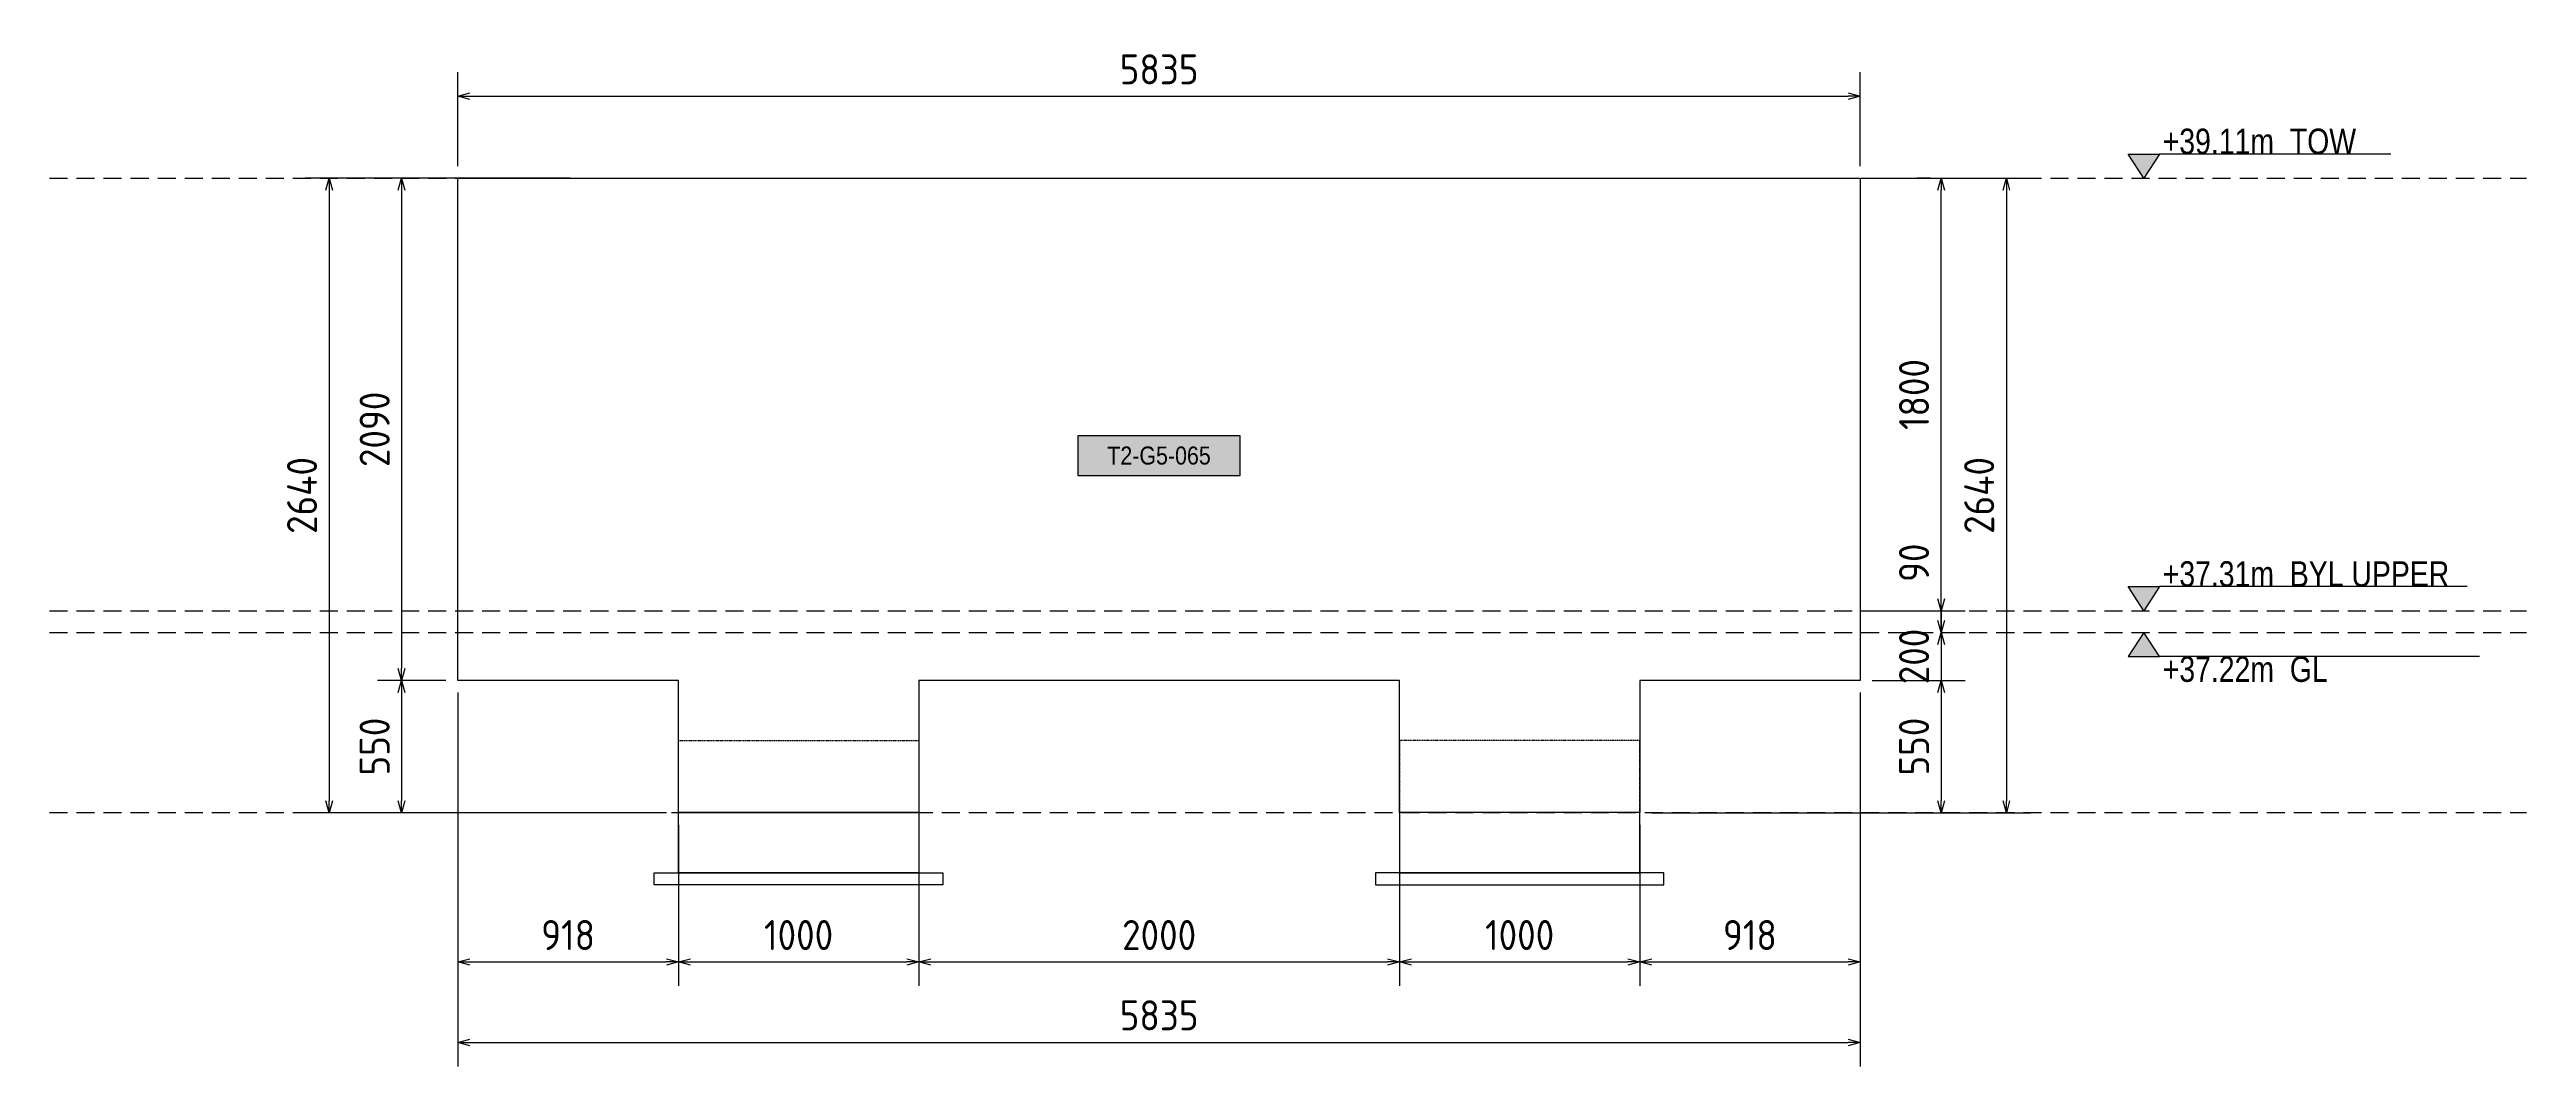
# Model space of a CAD drawing. Header units: centimetres. Extents: x -6122352 to 4157695, y -1694241 to 1947892.
# Drawn here: x 3577937 to 3588243, y 728787 to 733018 of the extents above; entities that cross this region are included whole.
import ezdxf
from ezdxf.enums import TextEntityAlignment as Align

# ---------------------------------------------------------------- set-up
doc = ezdxf.new("R2010")
doc.units = ezdxf.units.CM
doc.header["$MEASUREMENT"] = 0
doc.header["$PDMODE"] = 66
doc.header["$PDSIZE"] = 100
doc.linetypes.add('23585-XR-AR-END-SETTING OUT PLAN$0$HIDDEN', pattern=[0.375, 0.25, -0.125])
doc.linetypes.add('DASHED2', pattern=[0.375, 0.25, -0.125])
for name, color, linetype in [('00-MI-DIM', 7, 'Continuous'), ('@MI-TYPE-01', 30, 'Continuous'), ('@MI-TYPE-02', 6, 'Continuous'), ('JML-Dimension', 1, 'Continuous'), ('PANEL-TAGS', 7, 'Continuous'), ('SECTION', 130, 'Continuous')]:
    doc.layers.add(name, color=color, linetype=linetype)
doc.styles.add('PANELTAG_STYLE', font='arial.ttf')
doc.styles.add('Schueco-BEMSTIL', font='isocpeur.ttf', dxfattribs={"width": 0.9})
doc.styles.add('txt-Pisa-std', font='arial.ttf', dxfattribs={"width": 0.8})
doc.dimstyles.new('MI- JWC-TXT-2.5 MM', dxfattribs={"dimscale": 1.5, "dimtxt": 2.5, "dimasz": 1, "dimexe": 2, "dimexo": 1, "dimgap": 1, "dimtad": 1, "dimdec": 0, "dimdsep": 46, "dimtxsty": 'Schueco-BEMSTIL', "dimblk": 'OPEN30', "dimcen": 0, "dimdle": 2, "dimclrd": 140, "dimclre": 8, "dimclrt": 40, "dimadec": 0, "dimazin": 2, "dimtfac": 1, "dimtdec": 0, "dimtix": 1, "dimtmove": 2, "dimatfit": 3, "dimldrblk": 'OPEN', "dimfxl": 2, "dimlwd": -1, "dimlwe": -1, "dimarcsym": 0})

# ---------------------------------------------------------------- blocks, each defined once
blk = doc.blocks.new('*U1107')
at = {"layer": 'JML-Dimension'}
h = blk.add_hatch(color=10, dxfattribs=at)
h.dxf.hatch_style = 1
h.paths.add_polyline_path([(0, 0), (-1.54, 2.37), (1.54, 2.37)])
blk.add_line((33.03, 2.37), (1.54, 2.37), dxfattribs=at)
blk.add_lwpolyline([(0, 0), (-1.54, 2.37), (1.54, 2.37), (0, 0)], dxfattribs=at)
at = {"color": 5, "style": 'txt-Pisa-std', "width": 0.8}
blk.add_attdef('+0.0', text='', height=2.5, dxfattribs=at).set_placement((1.87, 2.37), align=Align.BOTTOM_LEFT)
blk = doc.blocks.new('*U1108')
at = {"layer": 'JML-Dimension'}
h = blk.add_hatch(color=10, dxfattribs=at)
h.dxf.hatch_style = 1
h.paths.add_polyline_path([(0, 0), (-1.54, 2.37), (1.54, 2.37)])
blk.add_line((31.81, 2.37), (1.54, 2.37), dxfattribs=at)
blk.add_lwpolyline([(0, 0), (-1.54, 2.37), (1.54, 2.37), (0, 0)], dxfattribs=at)
at = {"color": 5, "style": 'txt-Pisa-std', "width": 0.8}
blk.add_attdef('+0.0', text='', height=2.5, dxfattribs=at).set_placement((1.87, 2.37), align=Align.BOTTOM_LEFT)
blk = doc.blocks.new('*U1106')
at = {"layer": 'JML-Dimension'}
h = blk.add_hatch(color=10, dxfattribs=at)
h.dxf.hatch_style = 1
h.paths.add_polyline_path([(0, 0), (-1.54, 2.37), (1.54, 2.37)])
blk.add_line((24.31, 2.37), (1.54, 2.37), dxfattribs=at)
blk.add_lwpolyline([(0, 0), (-1.54, 2.37), (1.54, 2.37), (0, 0)], dxfattribs=at)
at = {"color": 5, "style": 'txt-Pisa-std', "width": 0.8}
blk.add_attdef('+0.0', text='', height=2.5, dxfattribs=at).set_placement((1.87, 2.37), align=Align.BOTTOM_LEFT)
blk = doc.blocks.new('_Open30')
at = {"color": 0, "linetype": 'ByBlock', "lineweight": -2}
for p, q in [((-1, 0.27), (0, 0)), ((0, 0), (-1, -0.27)), ((0, 0), (-1, 0))]:
    blk.add_line(p, q, dxfattribs=at)
blk = doc.blocks.new('*D2623')
at = {"layer": '00-MI-DIM', "color": 8, "transparency": 16777216}
for p, q in [((3579636, 732533), (3579636, 732924)), ((3585471, 732533), (3585471, 732924))]:
    blk.add_line(p, q, dxfattribs=at)
at = {"layer": '00-MI-DIM', "color": 140, "transparency": 16777216}
blk.add_line((3579686, 732824), (3585421, 732824), dxfattribs=at)
at = {"layer": 'Defpoints', "color": 0, "transparency": 16777216}
for p in [(3585471, 732824), (3579636, 732483), (3585471, 732483)]:
    blk.add_point(p, dxfattribs=at)
at = {"layer": '00-MI-DIM', "color": 140, "transparency": 16777216, "xscale": 50, "yscale": 50, "zscale": 50, "rotation": 180}
blk.add_blockref('_Open30', (3579636, 732824), dxfattribs=at)
at = {"layer": '00-MI-DIM', "color": 140, "transparency": 16777216, "xscale": 50, "yscale": 50, "zscale": 50}
blk.add_blockref('_Open30', (3585471, 732824), dxfattribs=at)
at = {"layer": '00-MI-DIM', "color": 40, "transparency": 16777216, "insert": (3582554, 732936), "char_height": 125, "attachment_point": 5, "style": 'Schueco-BEMSTIL'}
blk.add_mtext('5835', dxfattribs=at)
blk = doc.blocks.new('_Open')
at = {"color": 0, "linetype": 'ByBlock', "lineweight": -2}
for p, q in [((-1, 0.2), (0, 0)), ((-1, -0.2), (0, 0)), ((0, 0), (-1, 0))]:
    blk.add_line(p, q, dxfattribs=at)
blk = doc.blocks.new('*D2624')
at = {"layer": '00-MI-DIM', "color": 140, "transparency": 16777216}
for p, q in [((3585808, 730733), (3585808, 730783)), ((3585808, 730683), (3585808, 730593)), ((3585808, 730543), (3585808, 730493))]:
    blk.add_line(p, q, dxfattribs=at)
at = {"layer": '00-MI-DIM', "color": 8, "transparency": 16777216}
for p, q in [((3585521, 730683), (3585908, 730683)), ((3585858, 730593), (3585908, 730593))]:
    blk.add_line(p, q, dxfattribs=at)
at = {"layer": 'Defpoints', "color": 0, "transparency": 16777216}
for p in [(3585471, 730683), (3585808, 730593), (3585808, 730593)]:
    blk.add_point(p, dxfattribs=at)
at = {"layer": '00-MI-DIM', "color": 140, "transparency": 16777216, "xscale": 50, "yscale": 50, "zscale": 50}
for p, rotation in [((3585808, 730683), 270), ((3585808, 730593), 90)]:
    blk.add_blockref('_Open30', p, dxfattribs=dict(at, rotation=rotation))
at = {"layer": '00-MI-DIM', "color": 40, "transparency": 16777216, "insert": (3585695, 730883), "char_height": 125, "attachment_point": 5, "rotation": 90, "style": 'Schueco-BEMSTIL'}
blk.add_mtext('90', dxfattribs=at)
blk = doc.blocks.new('*D2625')
at = {"layer": '00-MI-DIM', "color": 140, "transparency": 16777216}
for p, q in [((3585808, 730643), (3585808, 730693)), ((3585808, 730593), (3585808, 730393)), ((3585808, 730343), (3585808, 730293))]:
    blk.add_line(p, q, dxfattribs=at)
at = {"layer": '00-MI-DIM', "color": 8, "transparency": 16777216}
for p, q in [((3585858, 730593), (3585908, 730593)), ((3585521, 730393), (3585908, 730393))]:
    blk.add_line(p, q, dxfattribs=at)
at = {"layer": 'Defpoints', "color": 0, "transparency": 16777216}
for p in [(3585808, 730593), (3585471, 730393), (3585808, 730393)]:
    blk.add_point(p, dxfattribs=at)
at = {"layer": '00-MI-DIM', "color": 140, "transparency": 16777216, "xscale": 50, "yscale": 50, "zscale": 50}
for p, rotation in [((3585808, 730593), 270), ((3585808, 730393), 90)]:
    blk.add_blockref('_Open30', p, dxfattribs=dict(at, rotation=rotation))
at = {"layer": '00-MI-DIM', "color": 40, "transparency": 16777216, "insert": (3585695, 730493), "char_height": 125, "attachment_point": 5, "rotation": 90, "style": 'Schueco-BEMSTIL'}
blk.add_mtext('200', dxfattribs=at)
blk = doc.blocks.new('*D2626')
at = {"layer": '00-MI-DIM', "color": 8, "transparency": 16777216}
for p, q in [((3585521, 730393), (3585908, 730393)), ((3585610, 729843), (3585908, 729843))]:
    blk.add_line(p, q, dxfattribs=at)
at = {"layer": '00-MI-DIM', "color": 140, "transparency": 16777216}
blk.add_line((3585808, 730343), (3585808, 729893), dxfattribs=at)
at = {"layer": 'Defpoints', "color": 0, "transparency": 16777216}
for p in [(3585471, 730393), (3585560, 729843), (3585808, 729843)]:
    blk.add_point(p, dxfattribs=at)
at = {"layer": '00-MI-DIM', "color": 140, "transparency": 16777216, "xscale": 50, "yscale": 50, "zscale": 50}
for p, rotation in [((3585808, 730393), 90), ((3585808, 729843), 270)]:
    blk.add_blockref('_Open30', p, dxfattribs=dict(at, rotation=rotation))
at = {"layer": '00-MI-DIM', "color": 40, "transparency": 16777216, "insert": (3585695, 730118), "char_height": 125, "attachment_point": 5, "rotation": 90, "style": 'Schueco-BEMSTIL'}
blk.add_mtext('550', dxfattribs=at)
blk = doc.blocks.new('*D2627')
at = {"layer": '00-MI-DIM', "color": 8, "transparency": 16777216}
for p, q in [((3579636, 730343), (3579636, 729122)), ((3580554, 729793), (3580554, 729122))]:
    blk.add_line(p, q, dxfattribs=at)
at = {"layer": '00-MI-DIM', "color": 140, "transparency": 16777216}
blk.add_line((3579686, 729222), (3580504, 729222), dxfattribs=at)
at = {"layer": 'Defpoints', "color": 0, "transparency": 16777216}
for p in [(3579636, 730393), (3580554, 729843), (3580554, 729222)]:
    blk.add_point(p, dxfattribs=at)
at = {"layer": '00-MI-DIM', "color": 140, "transparency": 16777216, "xscale": 50, "yscale": 50, "zscale": 50, "rotation": 180}
blk.add_blockref('_Open30', (3579636, 729222), dxfattribs=at)
at = {"layer": '00-MI-DIM', "color": 140, "transparency": 16777216, "xscale": 50, "yscale": 50, "zscale": 50}
blk.add_blockref('_Open30', (3580554, 729222), dxfattribs=at)
at = {"layer": '00-MI-DIM', "color": 40, "transparency": 16777216, "insert": (3580095, 729334), "char_height": 125, "attachment_point": 5, "style": 'Schueco-BEMSTIL'}
blk.add_mtext('918', dxfattribs=at)
blk = doc.blocks.new('*D2628')
at = {"layer": '00-MI-DIM', "color": 8, "transparency": 16777216}
for p, q in [((3580554, 729543), (3580554, 729122)), ((3581554, 729543), (3581554, 729122))]:
    blk.add_line(p, q, dxfattribs=at)
at = {"layer": '00-MI-DIM', "color": 140, "transparency": 16777216}
blk.add_line((3580604, 729222), (3581504, 729222), dxfattribs=at)
at = {"layer": 'Defpoints', "color": 0, "transparency": 16777216}
for p in [(3580554, 729593), (3581554, 729593), (3581554, 729222)]:
    blk.add_point(p, dxfattribs=at)
at = {"layer": '00-MI-DIM', "color": 140, "transparency": 16777216, "xscale": 50, "yscale": 50, "zscale": 50, "rotation": 180}
blk.add_blockref('_Open30', (3580554, 729222), dxfattribs=at)
at = {"layer": '00-MI-DIM', "color": 140, "transparency": 16777216, "xscale": 50, "yscale": 50, "zscale": 50}
blk.add_blockref('_Open30', (3581554, 729222), dxfattribs=at)
at = {"layer": '00-MI-DIM', "color": 40, "transparency": 16777216, "insert": (3581054, 729334), "char_height": 125, "attachment_point": 5, "style": 'Schueco-BEMSTIL'}
blk.add_mtext('1000', dxfattribs=at)
blk = doc.blocks.new('*D2629')
at = {"layer": '00-MI-DIM', "color": 8, "transparency": 16777216}
for p, q in [((3581554, 729793), (3581554, 729122)), ((3583554, 729793), (3583554, 729122))]:
    blk.add_line(p, q, dxfattribs=at)
at = {"layer": '00-MI-DIM', "color": 140, "transparency": 16777216}
blk.add_line((3581604, 729222), (3583504, 729222), dxfattribs=at)
at = {"layer": 'Defpoints', "color": 0, "transparency": 16777216}
for p in [(3581554, 729843), (3583554, 729843), (3583554, 729222)]:
    blk.add_point(p, dxfattribs=at)
at = {"layer": '00-MI-DIM', "color": 140, "transparency": 16777216, "xscale": 50, "yscale": 50, "zscale": 50, "rotation": 180}
blk.add_blockref('_Open30', (3581554, 729222), dxfattribs=at)
at = {"layer": '00-MI-DIM', "color": 140, "transparency": 16777216, "xscale": 50, "yscale": 50, "zscale": 50}
blk.add_blockref('_Open30', (3583554, 729222), dxfattribs=at)
at = {"layer": '00-MI-DIM', "color": 40, "transparency": 16777216, "insert": (3582554, 729334), "char_height": 125, "attachment_point": 5, "style": 'Schueco-BEMSTIL'}
blk.add_mtext('2000', dxfattribs=at)
blk = doc.blocks.new('*D2630')
at = {"layer": '00-MI-DIM', "color": 8, "transparency": 16777216}
for p, q in [((3583554, 729793), (3583554, 729122)), ((3584554, 729793), (3584554, 729122))]:
    blk.add_line(p, q, dxfattribs=at)
at = {"layer": '00-MI-DIM', "color": 140, "transparency": 16777216}
blk.add_line((3583604, 729222), (3584504, 729222), dxfattribs=at)
at = {"layer": 'Defpoints', "color": 0, "transparency": 16777216}
for p in [(3583554, 729843), (3584554, 729843), (3584554, 729222)]:
    blk.add_point(p, dxfattribs=at)
at = {"layer": '00-MI-DIM', "color": 140, "transparency": 16777216, "xscale": 50, "yscale": 50, "zscale": 50, "rotation": 180}
blk.add_blockref('_Open30', (3583554, 729222), dxfattribs=at)
at = {"layer": '00-MI-DIM', "color": 140, "transparency": 16777216, "xscale": 50, "yscale": 50, "zscale": 50}
blk.add_blockref('_Open30', (3584554, 729222), dxfattribs=at)
at = {"layer": '00-MI-DIM', "color": 40, "transparency": 16777216, "insert": (3584054, 729334), "char_height": 125, "attachment_point": 5, "style": 'Schueco-BEMSTIL'}
blk.add_mtext('1000', dxfattribs=at)
blk = doc.blocks.new('*D2631')
at = {"layer": '00-MI-DIM', "color": 8, "transparency": 16777216}
for p, q in [((3585471, 730343), (3585471, 729122)), ((3584554, 729793), (3584554, 729122))]:
    blk.add_line(p, q, dxfattribs=at)
at = {"layer": '00-MI-DIM', "color": 140, "transparency": 16777216}
blk.add_line((3584604, 729222), (3585421, 729222), dxfattribs=at)
at = {"layer": 'Defpoints', "color": 0, "transparency": 16777216}
for p in [(3585471, 730393), (3584554, 729843), (3585471, 729222)]:
    blk.add_point(p, dxfattribs=at)
at = {"layer": '00-MI-DIM', "color": 140, "transparency": 16777216, "xscale": 50, "yscale": 50, "zscale": 50, "rotation": 180}
blk.add_blockref('_Open30', (3584554, 729222), dxfattribs=at)
at = {"layer": '00-MI-DIM', "color": 140, "transparency": 16777216, "xscale": 50, "yscale": 50, "zscale": 50}
blk.add_blockref('_Open30', (3585471, 729222), dxfattribs=at)
at = {"layer": '00-MI-DIM', "color": 40, "transparency": 16777216, "insert": (3585012, 729334), "char_height": 125, "attachment_point": 5, "style": 'Schueco-BEMSTIL'}
blk.add_mtext('918', dxfattribs=at)
blk = doc.blocks.new('*D2632')
at = {"layer": '00-MI-DIM', "color": 8, "transparency": 16777216}
for p, q in [((3579636, 730343), (3579636, 728787)), ((3585471, 730343), (3585471, 728787))]:
    blk.add_line(p, q, dxfattribs=at)
at = {"layer": '00-MI-DIM', "color": 140, "transparency": 16777216}
blk.add_line((3579686, 728887), (3585421, 728887), dxfattribs=at)
at = {"layer": 'Defpoints', "color": 0, "transparency": 16777216}
for p in [(3579636, 730393), (3585471, 730393), (3585471, 728887)]:
    blk.add_point(p, dxfattribs=at)
at = {"layer": '00-MI-DIM', "color": 140, "transparency": 16777216, "xscale": 50, "yscale": 50, "zscale": 50, "rotation": 180}
blk.add_blockref('_Open30', (3579636, 728887), dxfattribs=at)
at = {"layer": '00-MI-DIM', "color": 140, "transparency": 16777216, "xscale": 50, "yscale": 50, "zscale": 50}
blk.add_blockref('_Open30', (3585471, 728887), dxfattribs=at)
at = {"layer": '00-MI-DIM', "color": 40, "transparency": 16777216, "insert": (3582554, 729000), "char_height": 125, "attachment_point": 5, "style": 'Schueco-BEMSTIL'}
blk.add_mtext('5835', dxfattribs=at)
blk = doc.blocks.new('*D2633')
at = {"layer": '00-MI-DIM', "color": 8, "transparency": 16777216}
for p, q in [((3579586, 732483), (3579302, 732483)), ((3579586, 730393), (3579302, 730393))]:
    blk.add_line(p, q, dxfattribs=at)
at = {"layer": '00-MI-DIM', "color": 140, "transparency": 16777216}
blk.add_line((3579402, 732433), (3579402, 730443), dxfattribs=at)
at = {"layer": 'Defpoints', "color": 0, "transparency": 16777216}
for p in [(3579636, 732483), (3579402, 730393), (3579636, 730393)]:
    blk.add_point(p, dxfattribs=at)
at = {"layer": '00-MI-DIM', "color": 140, "transparency": 16777216, "xscale": 50, "yscale": 50, "zscale": 50}
for p, rotation in [((3579402, 732483), 90), ((3579402, 730393), 270)]:
    blk.add_blockref('_Open30', p, dxfattribs=dict(at, rotation=rotation))
at = {"layer": '00-MI-DIM', "color": 40, "transparency": 16777216, "insert": (3579290, 731438), "char_height": 125, "attachment_point": 5, "rotation": 90, "style": 'Schueco-BEMSTIL'}
blk.add_mtext('2090', dxfattribs=at)
blk = doc.blocks.new('*D2634')
at = {"layer": '00-MI-DIM', "color": 8, "transparency": 16777216}
for p, q in [((3579586, 730393), (3579302, 730393)), ((3580504, 729843), (3579302, 729843))]:
    blk.add_line(p, q, dxfattribs=at)
at = {"layer": '00-MI-DIM', "color": 140, "transparency": 16777216}
blk.add_line((3579402, 730343), (3579402, 729893), dxfattribs=at)
at = {"layer": 'Defpoints', "color": 0, "transparency": 16777216}
for p in [(3579636, 730393), (3579402, 729843), (3580554, 729843)]:
    blk.add_point(p, dxfattribs=at)
at = {"layer": '00-MI-DIM', "color": 140, "transparency": 16777216, "xscale": 50, "yscale": 50, "zscale": 50}
for p, rotation in [((3579402, 730393), 90), ((3579402, 729843), 270)]:
    blk.add_blockref('_Open30', p, dxfattribs=dict(at, rotation=rotation))
at = {"layer": '00-MI-DIM', "color": 40, "transparency": 16777216, "insert": (3579290, 730118), "char_height": 125, "attachment_point": 5, "rotation": 90, "style": 'Schueco-BEMSTIL'}
blk.add_mtext('550', dxfattribs=at)
blk = doc.blocks.new('*D2635')
at = {"layer": '00-MI-DIM', "color": 8, "transparency": 16777216}
for p, q in [((3580104, 732483), (3579001, 732483)), ((3580304, 729843), (3579001, 729843))]:
    blk.add_line(p, q, dxfattribs=at)
at = {"layer": '00-MI-DIM', "color": 140, "transparency": 16777216}
blk.add_line((3579101, 732433), (3579101, 729893), dxfattribs=at)
at = {"layer": 'Defpoints', "color": 0, "transparency": 16777216}
for p in [(3580154, 732483), (3579101, 729843), (3580354, 729843)]:
    blk.add_point(p, dxfattribs=at)
at = {"layer": '00-MI-DIM', "color": 140, "transparency": 16777216, "xscale": 50, "yscale": 50, "zscale": 50}
for p, rotation in [((3579101, 732483), 90), ((3579101, 729843), 270)]:
    blk.add_blockref('_Open30', p, dxfattribs=dict(at, rotation=rotation))
at = {"layer": '00-MI-DIM', "color": 40, "transparency": 16777216, "insert": (3578988, 731163), "char_height": 125, "attachment_point": 5, "rotation": 90, "style": 'Schueco-BEMSTIL'}
blk.add_mtext('2640', dxfattribs=at)
blk = doc.blocks.new('T1-FOOTING ELEVATION')
at = {"color": 9}
blk.add_lwpolyline([(-600, -250), (600, -250), (600, -300), (-600, -300)], close=True, dxfattribs=at)
at = {"layer": '@MI-TYPE-01', "color": 114, "linetype": '23585-XR-AR-END-SETTING OUT PLAN$0$HIDDEN', "ltscale": 20, "true_color": 0x139b48}
blk.add_lwpolyline([(-500, 0), (-500, 300), (500, 300), (500, 0)], dxfattribs=at)
at = {"layer": '@MI-TYPE-01', "color": 114, "true_color": 0x139b48}
blk.add_lwpolyline([(-500, 0), (500, 0), (500, -250), (-500, -250)], close=True, dxfattribs=at)
blk = doc.blocks.new('*D2636')
at = {"layer": '00-MI-DIM', "color": 8, "transparency": 16777216}
for p, q in [((3585763, 732483), (3585708, 732483)), ((3585521, 730683), (3585908, 730683))]:
    blk.add_line(p, q, dxfattribs=at)
at = {"layer": '00-MI-DIM', "color": 140, "transparency": 16777216}
blk.add_line((3585808, 730733), (3585808, 732433), dxfattribs=at)
at = {"layer": 'Defpoints', "color": 0, "transparency": 16777216}
for p in [(3585808, 732483), (3585813, 732483), (3585471, 730683)]:
    blk.add_point(p, dxfattribs=at)
at = {"layer": '00-MI-DIM', "color": 140, "transparency": 16777216, "xscale": 50, "yscale": 50, "zscale": 50}
for p, rotation in [((3585808, 732483), 90), ((3585808, 730683), 270)]:
    blk.add_blockref('_Open30', p, dxfattribs=dict(at, rotation=rotation))
at = {"layer": '00-MI-DIM', "color": 40, "transparency": 16777216, "insert": (3585695, 731583), "char_height": 125, "attachment_point": 5, "rotation": 90, "style": 'Schueco-BEMSTIL'}
blk.add_mtext('1800', dxfattribs=at)
blk = doc.blocks.new('*D2637')
at = {"layer": '00-MI-DIM', "color": 8, "transparency": 16777216}
for p, q in [((3585521, 732483), (3586179, 732483)), ((3584604, 729843), (3586179, 729843))]:
    blk.add_line(p, q, dxfattribs=at)
at = {"layer": '00-MI-DIM', "color": 140, "transparency": 16777216}
blk.add_line((3586079, 732433), (3586079, 729893), dxfattribs=at)
at = {"layer": 'Defpoints', "color": 0, "transparency": 16777216}
for p in [(3585471, 732483), (3584554, 729843), (3586079, 729843)]:
    blk.add_point(p, dxfattribs=at)
at = {"layer": '00-MI-DIM', "color": 140, "transparency": 16777216, "xscale": 50, "yscale": 50, "zscale": 50}
for p, rotation in [((3586079, 732483), 90), ((3586079, 729843), 270)]:
    blk.add_blockref('_Open30', p, dxfattribs=dict(at, rotation=rotation))
at = {"layer": '00-MI-DIM', "color": 40, "transparency": 16777216, "insert": (3585966, 731163), "char_height": 125, "attachment_point": 5, "rotation": 90, "style": 'Schueco-BEMSTIL'}
blk.add_mtext('2640', dxfattribs=at)
blk = doc.blocks.new('PANELTAG')
at = {"layer": 'PANEL-TAGS', "color": 1}
blk.add_lwpolyline([(-13.5, -3.3), (13.5, -3.3), (13.5, 3.3), (-13.5, 3.3)], close=True, dxfattribs=at)
at = {"layer": 'PANEL-TAGS', "color": 40, "true_color": 0xffd700}
blk.add_solid([(-13.5, -3.3), (13.5, -3.3), (-13.5, 3.3), (13.5, 3.3)], dxfattribs=at)
at = {"layer": 'PANEL-TAGS', "color": 5, "style": 'PANELTAG_STYLE', "width": 0.85}
blk.add_attdef('TAGNO', text='', height=3, dxfattribs=at).set_placement((0, 0), align=Align.MIDDLE)

msp = doc.modelspace()

# ---------------------------------------------------------------- linework, layer by layer
at = {"layer": '@MI-TYPE-02', "color": 160, "linetype": 'DASHED2', "ltscale": 300}
for points in [[(3577937.30991, 732483.35329), (3588243.06516, 732483.35329)], [(3577937.30991, 730683.35329), (3588243.06516, 730683.35329)], [(3577937.30991, 730593.35329), (3588243.06516, 730593.35329)], [(3577937.30991, 729843.35329), (3588243.06516, 729843.35329)]]:
    msp.add_lwpolyline(points, dxfattribs=at)
at = {"layer": '@MI-TYPE-02', "color": 30}
msp.add_lwpolyline([(3583553.57565, 729843.35329), (3583553.57565, 730393.35329), (3581553.57565, 730393.35329), (3581553.57565, 729843.35329), (3580553.57565, 729843.35329), (3580553.57565, 730393.35329), (3579635.98489, 730393.35329), (3579635.98489, 732483.35329), (3585471.16641, 732483.35329), (3585471.16641, 730393.35329), (3584553.57565, 730393.35329), (3584553.57565, 729843.35329)], close=True, dxfattribs=at)

# ---------------------------------------------------------------- block references
at = {"layer": '@MI-TYPE-01', "color": 30}
msp.add_blockref('T1-FOOTING ELEVATION', (3581053.57565, 729843.35329), dxfattribs=at)
at = {"layer": '@MI-TYPE-01', "color": 30, "xscale": -1}
msp.add_blockref('T1-FOOTING ELEVATION', (3584053.57565, 729843.35329), dxfattribs=at)
at = {"layer": 'PANEL-TAGS', "color": 30}
ref = msp.add_blockref('PANELTAG', (3582553.57565, 731329.14365), dxfattribs=dict(at, xscale=25, yscale=25, zscale=25))
ref.add_attrib('TAGNO', 'T2-G5-065', dxfattribs={"color": 5, "height": 75, "style": 'PANELTAG_STYLE', "width": 0.85}).set_placement((3582553.57565, 731329.14365), align=Align.MIDDLE_CENTER)
at = {"layer": 'SECTION', "color": 6}
ref = msp.add_blockref('*U1106', (3586650.50229, 732483.35329), dxfattribs=dict(at, xscale=42.30147098076819, yscale=42.30147098076819, zscale=42.30147098076819))
ref.add_attrib('+0.0', '+39.11m  TOW', (3586729.63094, 732583.61035), dxfattribs={"layer": 'JML-Dimension', "color": 5, "height": 105.7536775, "style": 'txt-Pisa-std', "width": 0.8})
ref = msp.add_blockref('*U1108', (3586650.50229, 730683.35329), dxfattribs=dict(at, xscale=42.30147098076819, yscale=42.30147098076819, zscale=42.30147098076819))
ref.add_attrib('+0.0', '+37.31m  BYL UPPER', (3586729.63094, 730783.61035), dxfattribs={"layer": 'JML-Dimension', "color": 5, "height": 105.7536775, "style": 'txt-Pisa-std', "width": 0.8})
ref = msp.add_blockref('*U1107', (3586650.50229, 730593.35329), dxfattribs=dict(at, xscale=-42.30147098076819, yscale=42.30147098076819, zscale=42.30147098076819, rotation=179.999999999842))
ref.add_attrib('+0.0', '+37.22m  GL', (3586729.63094, 730387.34254), dxfattribs={"layer": 'JML-Dimension', "color": 5, "height": 105.7536775, "style": 'txt-Pisa-std', "width": 0.8})

# ---------------------------------------------------------------- dimensions: what is measured, and where the dimension line sits
at = {"layer": '00-MI-DIM', "color": 30}
for base, p1, p2, picture, middle in [((3585471.16641, 732823.79571), (3579635.98489, 732483.35329), (3585471.16641, 732483.35329), '*D2623', (3582553.57565, 732936.29571)), ((3580553.57565, 729221.83027), (3579635.98489, 730393.35329), (3580553.57565, 729843.35329), '*D2627', (3580094.78027, 729334.33027)), ((3585471.16641, 728887.2101), (3579635.98489, 730393.35329), (3585471.16641, 730393.35329), '*D2632', (3582553.57565, 728999.7101)), ((3585471.16641, 729221.83027), (3584553.57565, 729843.35329), (3585471.16641, 730393.35329), '*D2631', (3585012.37103, 729334.33027)), ((3583553.57565, 729221.83027), (3581553.57565, 729843.35329), (3583553.57565, 729843.35329), '*D2629', (3582553.57565, 729334.33027)), ((3584553.57565, 729221.83027), (3583553.57565, 729843.35329), (3584553.57565, 729843.35329), '*D2630', (3584053.57565, 729334.33027)), ((3581553.57565, 729221.83027), (3580553.57565, 729593.35329), (3581553.57565, 729593.35329), '*D2628', (3581053.57565, 729334.33027))]:
    dim = msp.add_linear_dim(base=base, p1=p1, p2=p2, dimstyle='MI- JWC-TXT-2.5 MM', dxfattribs=at)
    dim.commit()
    dim.dimension.update_dxf_attribs({"geometry": picture, "text_midpoint": middle})
for base, p1, p2, picture, middle in [((3579100.62402, 729843.35329), (3580154.38498, 732483.35329), (3580353.57565, 729843.35329), '*D2635', (3578988.12402, 731163.35329)), ((3579402.3928, 730393.35329), (3579635.98489, 732483.35329), (3579635.98489, 730393.35329), '*D2633', (3579289.8928, 731438.35329)), ((3586078.85786, 729843.35329), (3585471.16641, 732483.35329), (3584553.57565, 729843.35329), '*D2637', (3585966.35786, 731163.35329)), ((3585807.80919, 732483.35329), (3585471.16641, 730683.35329), (3585812.69959, 732483.35329), '*D2636', (3585695.30919, 731583.35329)), ((3585807.80919, 730393.35329), (3585807.80919, 730593.35329), (3585471.16641, 730393.35329), '*D2625', (3585695.30919, 730493.35329)), ((3579402.3928, 729843.35329), (3579635.98489, 730393.35329), (3580553.57565, 729843.35329), '*D2634', (3579289.8928, 730118.35329)), ((3585807.80919, 729843.35329), (3585471.16641, 730393.35329), (3585559.87664, 729843.35329), '*D2626', (3585695.30919, 730118.35329))]:
    dim = msp.add_linear_dim(base=base, p1=p1, p2=p2, angle=90, dimstyle='MI- JWC-TXT-2.5 MM', dxfattribs=at)
    dim.commit()
    dim.dimension.update_dxf_attribs({"geometry": picture, "text_midpoint": middle})
dim = msp.add_linear_dim(base=(3585807.80919, 730593.35329), p1=(3585471.16641, 730683.35329), p2=(3585807.80919, 730593.35329), angle=90, dimstyle='MI- JWC-TXT-2.5 MM', dxfattribs=at)
dim.commit()
dim.dimension.update_dxf_attribs({"geometry": '*D2624', "text_midpoint": (3585695.30919, 730883.39161), "dimtype": 160})

doc.saveas('drawing.dxf')
